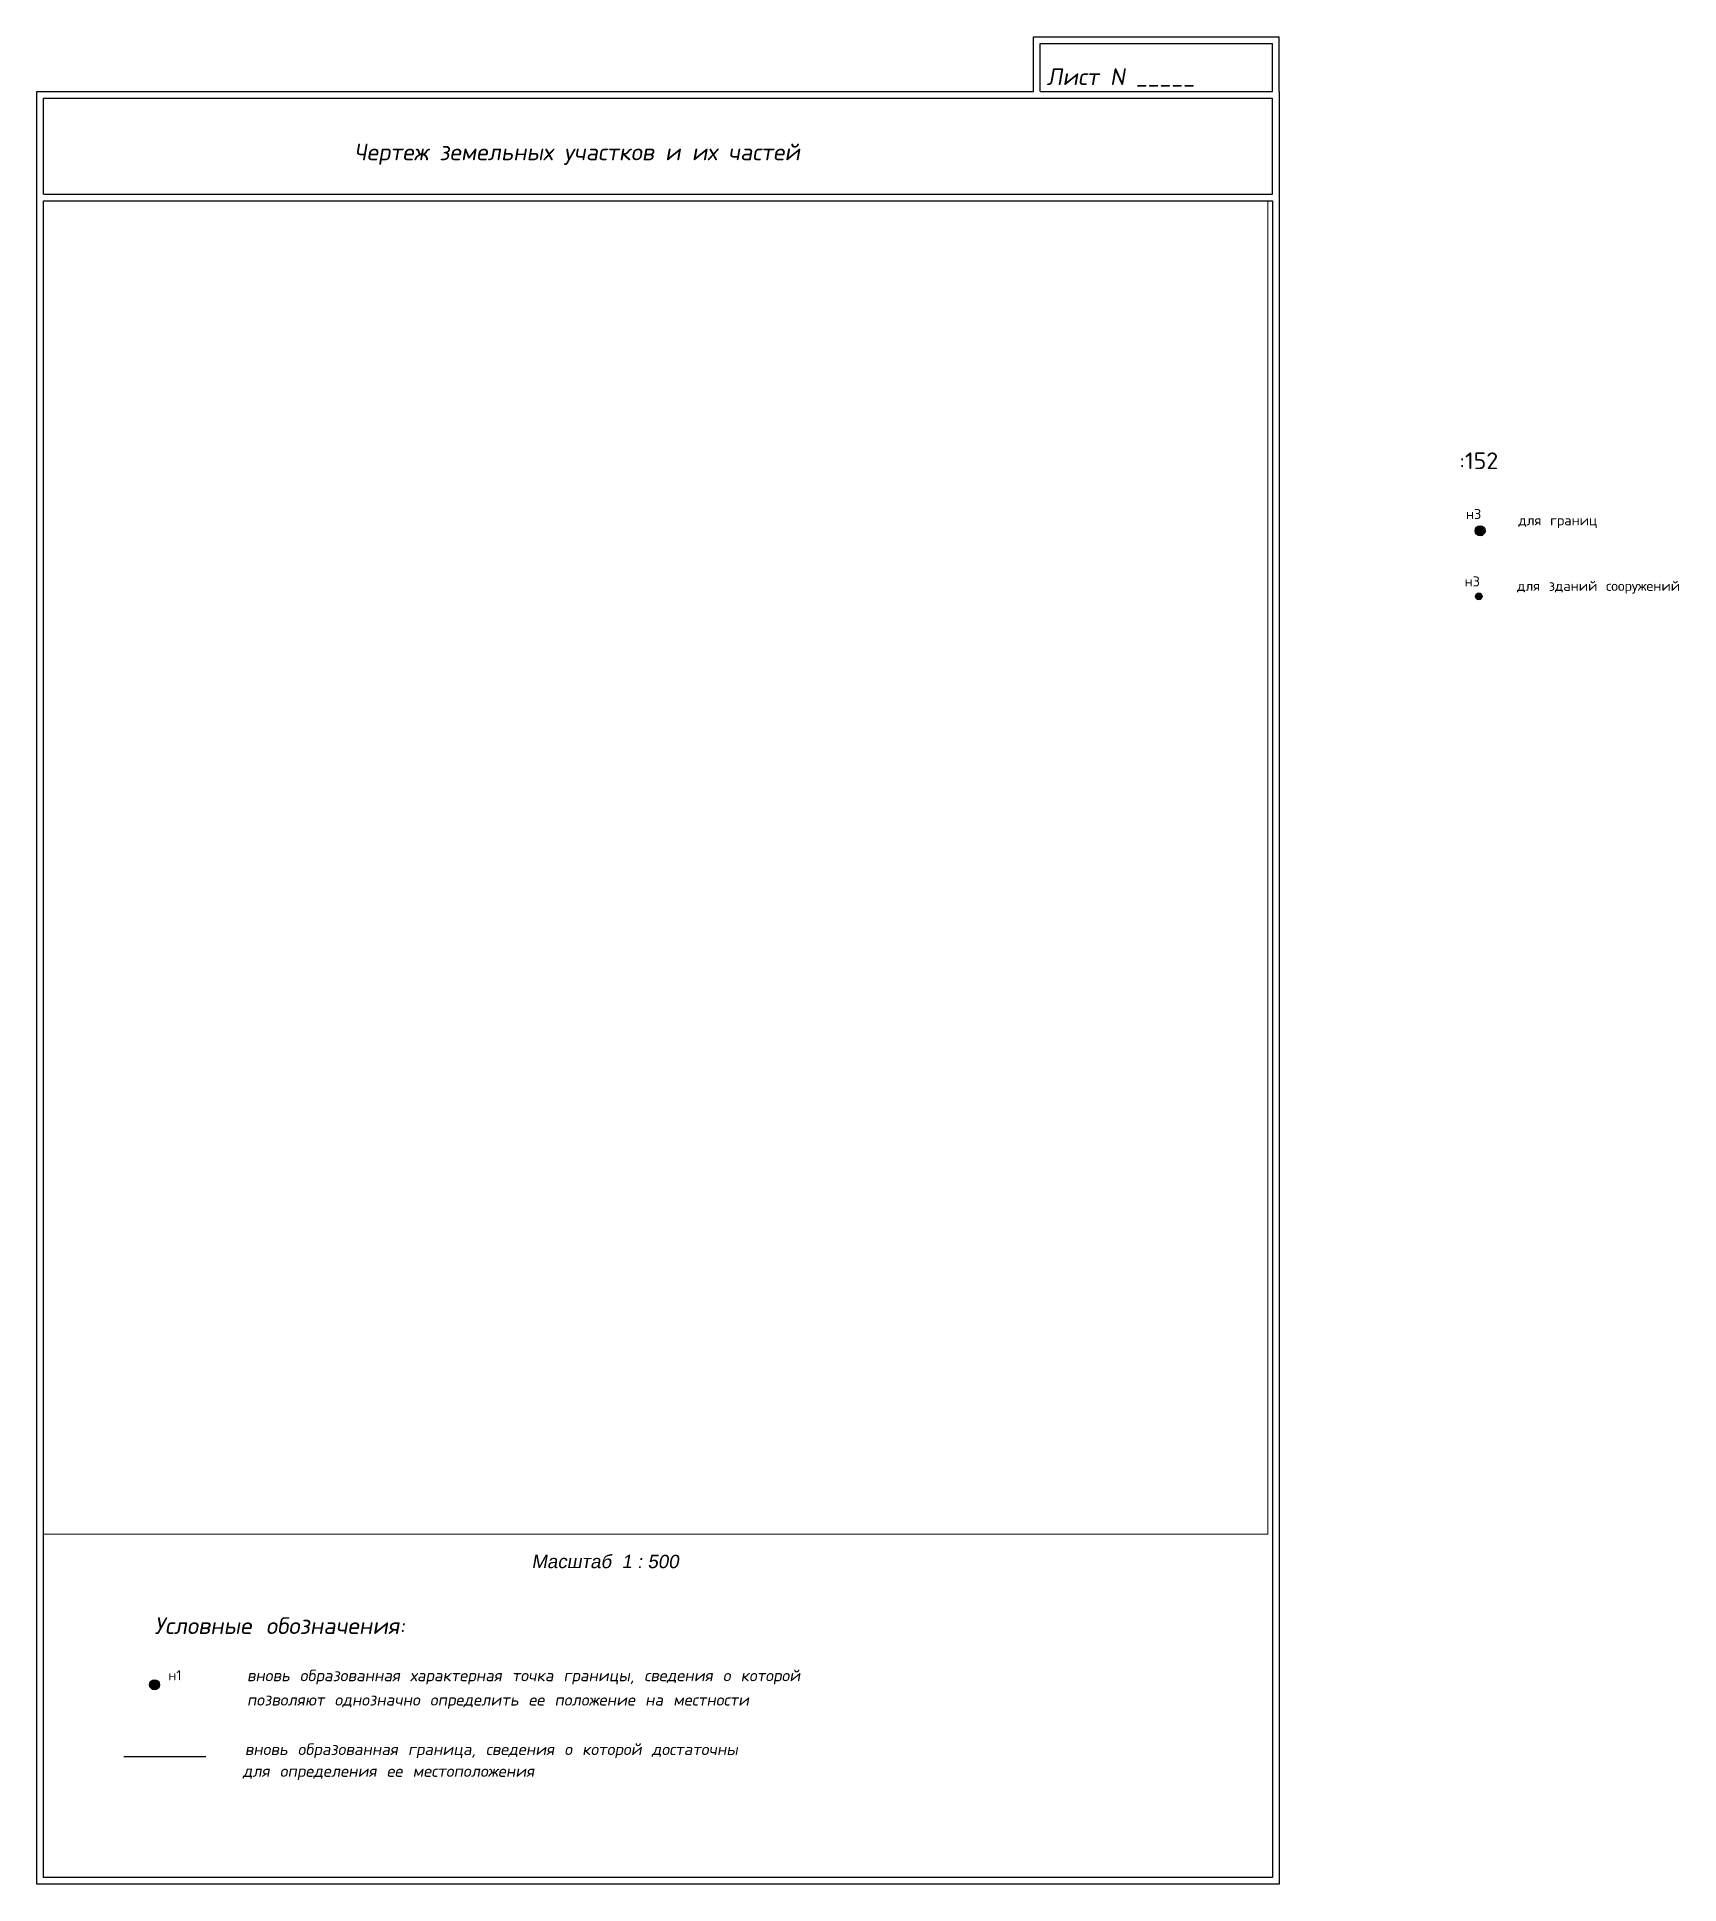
# Paper-space layout 'Чертёж' of a CAD drawing. Header units: millimetres. Extents: x 8 to 254, y 3 to 280.
import ezdxf

# ---------------------------------------------------------------- set-up
doc = ezdxf.new("R2010")
doc.units = ezdxf.units.MM
doc.layers.add('Текст', color=250, linetype='Continuous')
doc.styles.add('ASHADE', font='simplex.shx', dxfattribs={"height": 0.6})
doc.styles.get("Standard").update_dxf_attribs({"font": 'arial.ttf'})
doc.styles.add('Стандарт', font='txt.shx')

psp = doc.layouts.new('Чертёж')

# ---------------------------------------------------------------- hatches: boundary and pattern name
at = {"layer": 'Текст', "ltscale": 0.2}
h = psp.add_hatch(color=7, dxfattribs=at)
edge = h.paths.add_edge_path()
edge.add_arc((224.05, 206.13), 0.75, 0, 360)
h = psp.add_hatch(color=7, dxfattribs=at)
edge = h.paths.add_edge_path()
edge.add_arc((223.85, 196.3), 0.5, 0, 360)
h = psp.add_hatch(color=7, dxfattribs=at)
edge = h.paths.add_edge_path()
edge.add_arc((25.38, 33.17), 0.75, 0, 360)

# ---------------------------------------------------------------- linework, layer by layer
at = {"layer": 'Текст', "color": 0}
for p, q in [((157.11, 271.94), (157.11, 280.14)), ((157.11, 280.14), (193.93, 280.14)), ((193.93, 271.94), (193.93, 280.14)), ((158.11, 271.94), (158.11, 279.14)), ((158.11, 279.14), (192.93, 279.14)), ((192.93, 271.94), (192.93, 279.14)), ((7.75, 271.94), (157.11, 271.94)), ((7.75, 3.31), (7.75, 271.94)), ((158.11, 271.94), (192.93, 271.94)), ((193.93, 271.94), (193.93, 3.31)), ((8.75, 270.94), (192.93, 270.94)), ((8.75, 256.56), (8.75, 270.94)), ((192.93, 256.56), (192.93, 270.94)), ((8.75, 256.56), (192.93, 256.56)), ((8.75, 255.56), (192.92, 255.56)), ((8.75, 4.31), (8.75, 255.56)), ((192.92, 255.56), (192.93, 4.31)), ((193.93, 3.31), (7.75, 3.31)), ((192.93, 4.31), (8.75, 4.31))]:
    psp.add_line(p, q, dxfattribs=at)
at = {"layer": 'Текст', "color": 1, "lineweight": 25}
psp.add_line((20.79, 22.42), (33.04, 22.42), dxfattribs=at)
at = {"layer": 'Текст', "color": 7, "ltscale": 0.2}
for centre, radius in [((224.05, 206.13), 0.75), ((223.85, 196.3), 0.5), ((25.38, 33.17), 0.75)]:
    psp.add_circle(centre, radius, dxfattribs=at)

# ---------------------------------------------------------------- texts
at = {"layer": 'Текст', "color": 7, "linetype": 'Continuous', "lineweight": 15, "ltscale": 0.1, "style": 'ASHADE', "oblique": 10}
for s, p in [('Лист N _____', (159.08, 272.93)), ('Чертеж земельных участков и их частей', (55.27, 261.65))]:
    psp.add_text(s, height=2.5, dxfattribs=at).set_placement(p)
at = {"layer": 'Текст', "lineweight": 25, "style": 'Стандарт'}
psp.add_text(':152', height=2.5, dxfattribs=at).set_placement((220.94, 215.37))
at = {"layer": 'Текст', "color": 7, "linetype": 'Continuous', "lineweight": 15, "style": 'Стандарт'}
for s, p in [('н3', (221.92, 207.89)), ('для границ', (229.79, 206.95)), ('н3', (221.72, 197.78)), ('для зданий сооружений', (229.59, 197.12)), ('н1', (27.42, 33.85))]:
    psp.add_text(s, height=1.5, dxfattribs=at).set_placement(p)
at = {"layer": 'Текст', "color": 7, "linetype": 'ByBlock', "lineweight": 15, "ltscale": 0.1, "oblique": 10}
psp.add_text('Масштаб  1 : 500', height=2, dxfattribs=at).set_placement((81.87, 50.65))
at = {"layer": 'Текст', "color": 7, "linetype": 'Continuous', "lineweight": 20, "style": 'Стандарт', "oblique": 10}
psp.add_text('Условные обозначения:', height=2.5, dxfattribs=at).set_placement((25.37, 40.78))
at = {"layer": 'Текст', "color": 7, "linetype": 'Continuous', "lineweight": 15, "style": 'Стандарт', "oblique": 10}
for s, p in [('вновь образованная характерная точка границы, сведения о которой', (39.23, 33.7)), ('позволяют однозначно определить ее положение на местности', (39.23, 30.05)), ('вновь образованная граница, сведения о которой достаточны', (38.91, 22.64)), ('для определения ее местоположения', (38.6, 19.37))]:
    psp.add_text(s, height=1.75, dxfattribs=at).set_placement(p)

# ---------------------------------------------------------------- viewports
at = {"layer": 'Текст', "color": 0, "view_target_point": (2507797.73, 473945.18)}
psp.add_viewport(center=(100.49, 155.66), size=(183.48, 199.801), view_center_point=(-1290.08, 19.3), view_height=99.901, dxfattribs=at)

doc.saveas('drawing.dxf')
